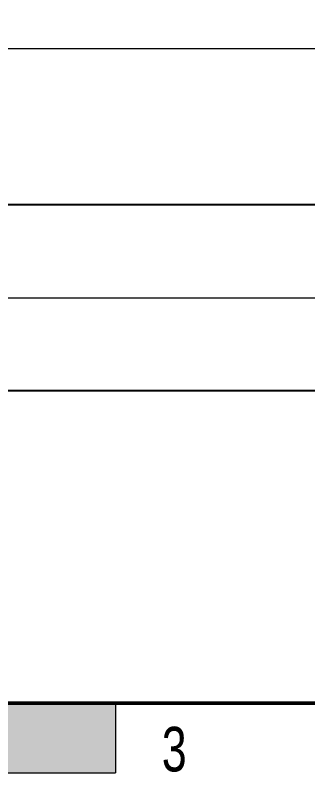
# Model space of a CAD drawing. Header units: inches. Extents: x 0 to 21.9, y 0.1 to 16.9.
# Drawn here: x 7.393 to 8.965, y 0.125 to 4.201 of the extents above; entities that cross this region are included whole.
import ezdxf

# ---------------------------------------------------------------- set-up
doc = ezdxf.new("R2010")
doc.units = ezdxf.units.IN
doc.header["$MEASUREMENT"] = 0
doc.layers.add('OBJECT', color=7, linetype='Continuous', lineweight=25)
doc.styles.add('SLDTEXTSTYLE0', font='TXT', dxfattribs={"width": 0.75})
doc.dimstyles.new('SLDDIMSTYLE1', dxfattribs={"dimtxt": 0.137795, "dimasz": 0.13, "dimexe": 0, "dimexo": 0.0625, "dimgap": 0.034449, "dimtad": 1, "dimdec": 3, "dimrnd": 1e-09, "dimzin": 12, "dimdsep": 46, "dimtxsty": 'SLDTEXTSTYLE0', "dimsah": 1, "dimcen": 0.09, "dimadec": 0, "dimazin": 3, "dimtfac": 1, "dimtdec": 3, "dimtofl": 0, "dimtmove": 0, "dimatfit": 3, "dimfxl": 1, "dimfrac": 2, "dimtolj": 1, "dimtzin": 12, "dimarcsym": 0})

# ---------------------------------------------------------------- blocks, each defined once
blk = doc.blocks.new('_D_19')
at = {"color": 7, "linetype": 'Continuous', "lineweight": 0}
for p, q in [((3.043, 2.7294), (3.043, 4.1459)), ((10.917, 2.7294), (10.917, 4.1459)), ((3.043, 4.0209), (10.917, 4.0209))]:
    blk.add_line(p, q, dxfattribs=at)
at = {"color": 7, "linetype": 'Continuous', "lineweight": 18}
for points in [[(3.043, 4.0209), (3.173, 4.0009), (3.173, 4.0409)], [(10.917, 4.0209), (10.787, 4.0409), (10.787, 4.0009)]]:
    blk.add_solid(points, dxfattribs=at)
at = {"color": 7, "linetype": 'Continuous', "lineweight": 18, "insert": (6.6309, 4.1985), "char_height": 0.1378, "attachment_point": 1, "style": 'SLDTEXTSTYLE0'}
blk.add_mtext('7.874', dxfattribs=at)
blk = doc.blocks.new('SW_CENTERMARKSYMBOL_5')
at = {"color": 0, "linetype": 'Continuous', "lineweight": 18}
blk.add_line((0.2, 0), (4.5893, 0), dxfattribs=at)

msp = doc.modelspace()

# ---------------------------------------------------------------- hatches: boundary and pattern name
at = {"linetype": 'Continuous'}
msp.add_hatch(color=7, dxfattribs=at).paths.add_polyline_path([(0.5, 0.5), (7.93225, 0.5), (7.93225, 0.125), (0.5, 0.125)], flags=0)

# ---------------------------------------------------------------- linework, layer by layer
at = {"color": 131, "linetype": 'Continuous', "lineweight": 18}
for p, q in [((0.5, 0.5), (7.93225, 0.5)), ((7.93225, 0.5), (7.93225, 0.125)), ((0.5, 0.125), (7.93225, 0.125))]:
    msp.add_line(p, q, dxfattribs=at)
at = {"color": 7, "linetype": 'Continuous', "lineweight": 50}
msp.add_line((21.5, 0.5), (0.5, 0.5), dxfattribs=at)
at = {"layer": 'OBJECT'}
for p, q in [((10.91698, 3.17944), (3.04296, 3.17944)), ((10.91698, 2.17944), (3.04296, 2.17944))]:
    msp.add_line(p, q, dxfattribs=at)

# ---------------------------------------------------------------- block references
at = {"color": 7, "linetype": 'Continuous', "lineweight": 0}
msp.add_blockref('SW_CENTERMARKSYMBOL_5', (6.97997, 2.67944), dxfattribs=at)

# ---------------------------------------------------------------- texts
at = {"color": 7, "linetype": 'Continuous', "lineweight": 0, "insert": (8.24758, 0.37259), "char_height": 0.24, "attachment_point": 2, "style": 'SLDTEXTSTYLE0'}
msp.add_mtext('3', dxfattribs=at)

# ---------------------------------------------------------------- dimensions: what is measured, and where the dimension line sits
at = {"color": 7, "linetype": 'Continuous', "lineweight": 18}
dim = msp.add_linear_dim(base=(10.91698, 4.0209), p1=(3.04296, 2.67944), p2=(10.91698, 2.67944), dimstyle='SLDDIMSTYLE1', dxfattribs=at)
dim.commit()
dim.dimension.update_dxf_attribs({"geometry": '_D_19', "text_midpoint": (6.85995, 4.0209), "dimtype": 160})

doc.saveas('drawing.dxf')
